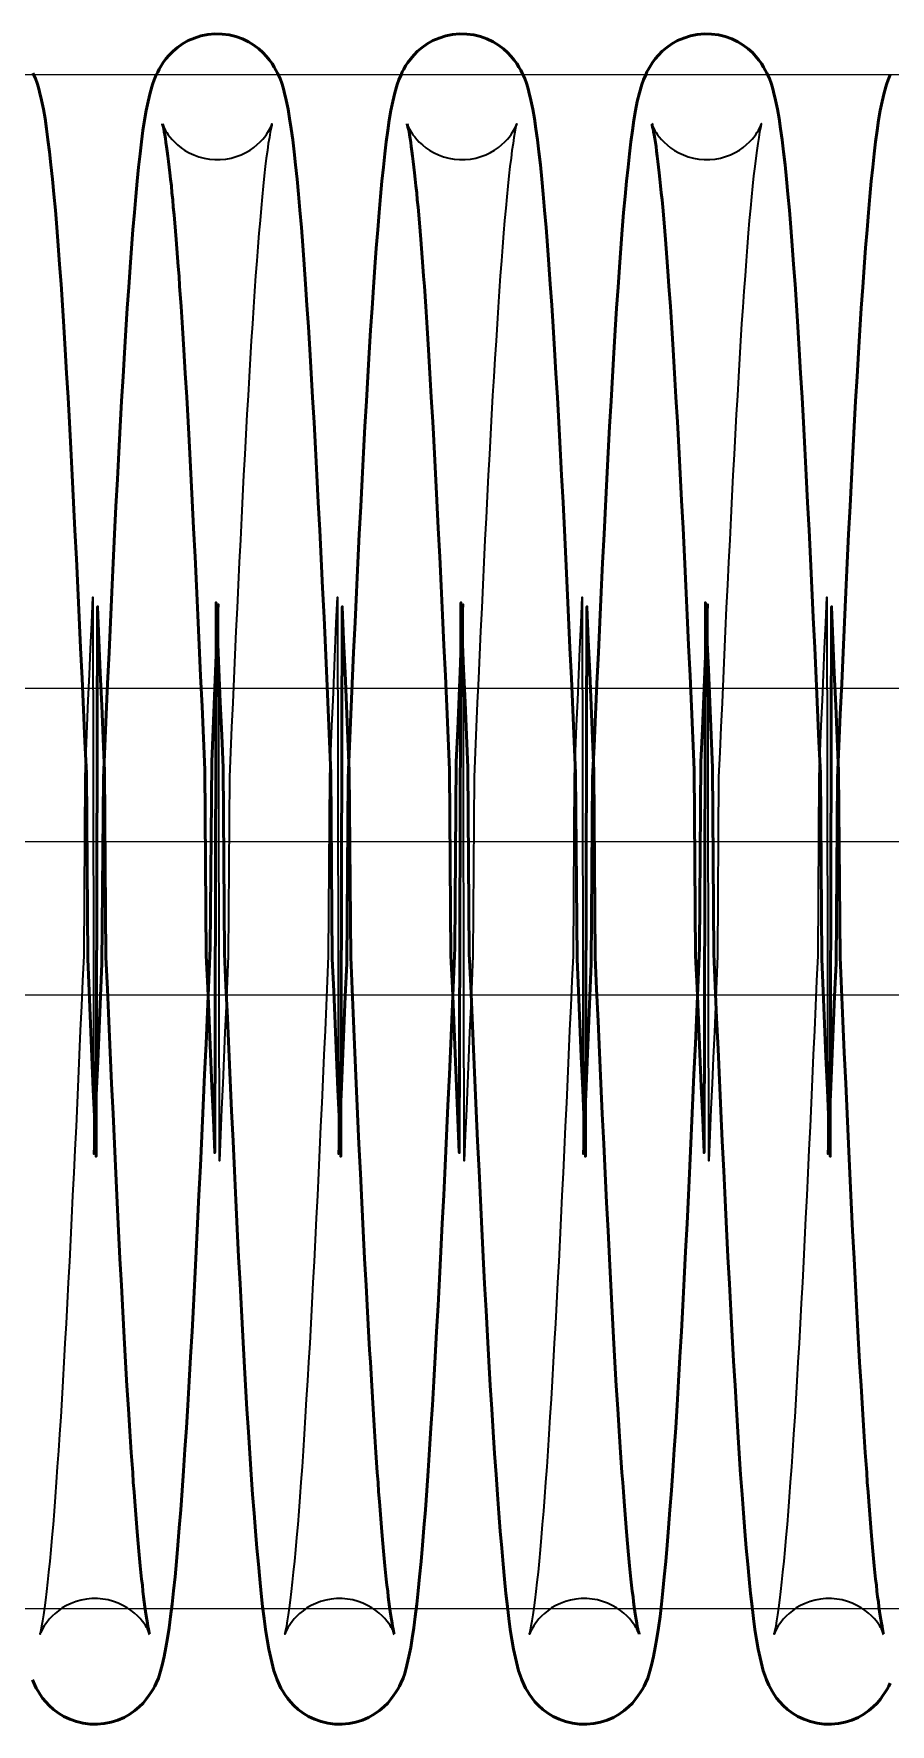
# Model space of a CAD drawing. Header units: millimetres. Extents: x 0 to 190005487, y 0 to 455456909.
# Drawn here: x 92244.2 to 92272.1, y 28280.8 to 28335.9 of the extents above; entities that cross this region are included whole.
import ezdxf

# ---------------------------------------------------------------- set-up
doc = ezdxf.new("R2010")
doc.units = ezdxf.units.MM
doc.header["$LTSCALE"] = 400
doc.header["$MEASUREMENT"] = 0
doc.linetypes.add('ACAD_ISO04W100', pattern=[30, 24, -3, 0, -3])
doc.linetypes.add('CEN', pattern=[35, 30, -2, 1, -2])
doc.layers.get('0').update_dxf_attribs({"linetype": 'CONTINUOUS'})
doc.layers.add('cen', color=1, linetype='ACAD_ISO04W100')
doc.layers.add('가려진 것(ISO)', color=7, linetype='CONTINUOUS', lineweight=35)
doc.layers.add('가시적인 것(ISO)', color=7, linetype='CONTINUOUS', lineweight=50)

# ---------------------------------------------------------------- blocks, each defined once
blk = doc.blocks.new('토션스프링 3')
at = {"layer": '가려진 것(ISO)', "flags": 128}
for points in [[(21461714.44, -50952857.63), (21461714.45, -50952857.65), (21461714.47, -50952857.7), (21461714.52, -50952857.81), (21461714.59, -50952857.97), (21461714.65, -50952858.07), (21461714.72, -50952858.19), (21461714.82, -50952858.33), (21461714.93, -50952858.48), (21461715.07, -50952858.65), (21461715.24, -50952858.82), (21461715.43, -50952859), (21461715.66, -50952859.18), (21461715.91, -50952859.35), (21461716.19, -50952859.51), (21461716.49, -50952859.65), (21461716.82, -50952859.77), (21461717.15, -50952859.86), (21461717.5, -50952859.92), (21461717.86, -50952859.95), (21461718.21, -50952859.95), (21461718.57, -50952859.92), (21461718.92, -50952859.85), (21461719.25, -50952859.76), (21461719.57, -50952859.64), (21461719.87, -50952859.49), (21461720.15, -50952859.33), (21461720.4, -50952859.16), (21461720.62, -50952858.98), (21461720.81, -50952858.8), (21461720.98, -50952858.62), (21461721.11, -50952858.46), (21461721.22, -50952858.31), (21461721.31, -50952858.17), (21461721.38, -50952858.06), (21461721.44, -50952857.95), (21461721.48, -50952857.87), (21461721.54, -50952857.74), (21461721.57, -50952857.67), (21461721.58, -50952857.63), (21461721.58, -50952857.63), (21461721.57, -50952857.67), (21461721.56, -50952857.73), (21461721.54, -50952857.81), (21461721.52, -50952857.91), (21461721.46, -50952858.17), (21461721.41, -50952858.51), (21461721.34, -50952858.9), (21461721.28, -50952859.35), (21461721.21, -50952859.86), (21461721.14, -50952860.41), (21461721.08, -50952861.02), (21461721.01, -50952861.68), (21461720.94, -50952862.38), (21461720.87, -50952863.13), (21461720.8, -50952863.92), (21461720.73, -50952864.76), (21461720.66, -50952865.64), (21461720.59, -50952866.56), (21461720.51, -50952867.52), (21461720.44, -50952868.53), (21461720.37, -50952869.57), (21461720.3, -50952870.65), (21461720.23, -50952871.77), (21461720.16, -50952872.92), (21461720.09, -50952874.11), (21461720.02, -50952875.33), (21461719.94, -50952876.58), (21461719.87, -50952877.86), (21461719.8, -50952879.18), (21461719.73, -50952880.53), (21461719.66, -50952881.9), (21461719.59, -50952883.31), (21461719.52, -50952884.74), (21461719.44, -50952886.2), (21461719.37, -50952887.68), (21461719.3, -50952889.18), (21461719.23, -50952890.7), (21461719.16, -50952892.23), (21461719.09, -50952893.79), (21461719.02, -50952895.37), (21461718.94, -50952896.96), (21461718.87, -50952898.58), (21461718.8, -50952900.21), (21461718.73, -50952911.85), (21461718.66, -50952913.5), (21461718.59, -50952915.16), (21461718.51, -50952916.83), (21461718.44, -50952918.5), (21461718.37, -50952920.18), (21461718.3, -50952921.86), (21461718.23, -50952923.54), (21461718.16, -50952925.23), (21461718.09, -50952888.93), (21461718.01, -50952890.62)], [(21461730.39, -50952857.63), (21461730.4, -50952857.65), (21461730.42, -50952857.7), (21461730.46, -50952857.81), (21461730.54, -50952857.97), (21461730.6, -50952858.07), (21461730.67, -50952858.19), (21461730.76, -50952858.33), (21461730.88, -50952858.48), (21461731.02, -50952858.65), (21461731.18, -50952858.82), (21461731.38, -50952859), (21461731.61, -50952859.18), (21461731.86, -50952859.35), (21461732.14, -50952859.51), (21461732.44, -50952859.65), (21461732.76, -50952859.77), (21461733.1, -50952859.86), (21461733.45, -50952859.92), (21461733.8, -50952859.95), (21461734.16, -50952859.95), (21461734.51, -50952859.92), (21461734.86, -50952859.85), (21461735.2, -50952859.76), (21461735.52, -50952859.64), (21461735.82, -50952859.49), (21461736.09, -50952859.33), (21461736.35, -50952859.16), (21461736.57, -50952858.98), (21461736.76, -50952858.8), (21461736.92, -50952858.62), (21461737.06, -50952858.46), (21461737.17, -50952858.31), (21461737.26, -50952858.17), (21461737.33, -50952858.06), (21461737.39, -50952857.95), (21461737.43, -50952857.87), (21461737.49, -50952857.74), (21461737.52, -50952857.67), (21461737.53, -50952857.63), (21461737.53, -50952857.63), (21461737.52, -50952857.67), (21461737.5, -50952857.73), (21461737.48, -50952857.81), (21461737.46, -50952857.91), (21461737.41, -50952858.17), (21461737.35, -50952858.51), (21461737.29, -50952858.9), (21461737.22, -50952859.35), (21461737.16, -50952859.86), (21461737.09, -50952860.41), (21461737.02, -50952861.02), (21461736.95, -50952861.68), (21461736.88, -50952862.38), (21461736.81, -50952863.13), (21461736.74, -50952863.92), (21461736.67, -50952864.76), (21461736.6, -50952865.64), (21461736.53, -50952866.56), (21461736.46, -50952867.52), (21461736.39, -50952868.53), (21461736.32, -50952869.57), (21461736.25, -50952870.65), (21461736.18, -50952871.77), (21461736.11, -50952872.92), (21461736.03, -50952874.11), (21461735.96, -50952875.33), (21461735.89, -50952876.58), (21461735.82, -50952877.86), (21461735.75, -50952879.18), (21461735.68, -50952880.53), (21461735.61, -50952881.9), (21461735.53, -50952883.31), (21461735.46, -50952884.74), (21461735.39, -50952886.2), (21461735.32, -50952887.68), (21461735.25, -50952889.18), (21461735.18, -50952890.7), (21461735.11, -50952892.23), (21461735.03, -50952893.79), (21461734.96, -50952895.37), (21461734.89, -50952896.96), (21461734.82, -50952898.58), (21461734.75, -50952900.21), (21461734.68, -50952911.85), (21461734.6, -50952913.5), (21461734.53, -50952915.16), (21461734.46, -50952916.83), (21461734.39, -50952918.5), (21461734.32, -50952920.18), (21461734.25, -50952921.86), (21461734.18, -50952923.54), (21461734.1, -50952925.23), (21461734.03, -50952888.93), (21461733.96, -50952890.62)], [(21461746.34, -50952857.63), (21461746.34, -50952857.65), (21461746.37, -50952857.7), (21461746.41, -50952857.81), (21461746.49, -50952857.97), (21461746.54, -50952858.07), (21461746.62, -50952858.19), (21461746.71, -50952858.33), (21461746.82, -50952858.48), (21461746.96, -50952858.65), (21461747.13, -50952858.82), (21461747.33, -50952859), (21461747.55, -50952859.18), (21461747.81, -50952859.35), (21461748.09, -50952859.51), (21461748.39, -50952859.65), (21461748.71, -50952859.77), (21461749.05, -50952859.86), (21461749.4, -50952859.92), (21461749.75, -50952859.95), (21461750.11, -50952859.95), (21461750.46, -50952859.92), (21461750.81, -50952859.85), (21461751.14, -50952859.76), (21461751.46, -50952859.64), (21461751.76, -50952859.49), (21461752.04, -50952859.33), (21461752.29, -50952859.16), (21461752.51, -50952858.98), (21461752.71, -50952858.8), (21461752.87, -50952858.62), (21461753.01, -50952858.46), (21461753.12, -50952858.31), (21461753.21, -50952858.17), (21461753.28, -50952858.06), (21461753.33, -50952857.95), (21461753.38, -50952857.87), (21461753.43, -50952857.74), (21461753.46, -50952857.67), (21461753.48, -50952857.63), (21461753.47, -50952857.63), (21461753.47, -50952857.67), (21461753.45, -50952857.73), (21461753.43, -50952857.81), (21461753.41, -50952857.91), (21461753.36, -50952858.17), (21461753.3, -50952858.51), (21461753.24, -50952858.9), (21461753.17, -50952859.35), (21461753.11, -50952859.86), (21461753.04, -50952860.41), (21461752.97, -50952861.02), (21461752.9, -50952861.68), (21461752.83, -50952862.38), (21461752.76, -50952863.13), (21461752.69, -50952863.92), (21461752.62, -50952864.76), (21461752.55, -50952865.64), (21461752.48, -50952866.56), (21461752.41, -50952867.52), (21461752.34, -50952868.53), (21461752.27, -50952869.57), (21461752.19, -50952870.65), (21461752.12, -50952871.77), (21461752.05, -50952872.92), (21461751.98, -50952874.11), (21461751.91, -50952875.33), (21461751.84, -50952876.58), (21461751.77, -50952877.86), (21461751.7, -50952879.18), (21461751.62, -50952880.53), (21461751.55, -50952881.9), (21461751.48, -50952883.31), (21461751.41, -50952884.74), (21461751.34, -50952886.2), (21461751.27, -50952887.68), (21461751.19, -50952889.18), (21461751.12, -50952890.7), (21461751.05, -50952892.23), (21461750.98, -50952893.79), (21461750.91, -50952895.37), (21461750.84, -50952896.96), (21461750.77, -50952898.58), (21461750.69, -50952900.21), (21461750.62, -50952911.85), (21461750.55, -50952913.5), (21461750.48, -50952915.16), (21461750.41, -50952916.83), (21461750.34, -50952918.5), (21461750.26, -50952920.18), (21461750.19, -50952921.86), (21461750.12, -50952923.54), (21461750.05, -50952925.23), (21461749.98, -50952888.93), (21461749.91, -50952890.62)], [(21461713.61, -50952956.08), (21461713.6, -50952956.06), (21461713.58, -50952956.01), (21461713.54, -50952955.9), (21461713.46, -50952955.74), (21461713.4, -50952955.64), (21461713.33, -50952955.52), (21461713.24, -50952955.38), (21461713.12, -50952955.23), (21461712.98, -50952955.06), (21461712.82, -50952954.89), (21461712.62, -50952954.71), (21461712.4, -50952954.53), (21461712.14, -50952954.36), (21461711.86, -50952954.2), (21461711.56, -50952954.06), (21461711.24, -50952953.94), (21461710.9, -50952953.85), (21461710.56, -50952953.79), (21461710.2, -50952953.76), (21461709.84, -50952953.76), (21461709.49, -50952953.79), (21461709.14, -50952953.86), (21461708.81, -50952953.95), (21461708.49, -50952954.07), (21461708.19, -50952954.21), (21461707.91, -50952954.37), (21461707.66, -50952954.55), (21461707.44, -50952954.73), (21461707.25, -50952954.91), (21461707.08, -50952955.08), (21461706.94, -50952955.25), (21461706.83, -50952955.4), (21461706.74, -50952955.53), (21461706.67, -50952955.65), (21461706.62, -50952955.75), (21461706.57, -50952955.84), (21461706.51, -50952955.97), (21461706.48, -50952956.04), (21461706.47, -50952956.08), (21461706.47, -50952956.08), (21461706.48, -50952956.04), (21461706.5, -50952955.99), (21461706.52, -50952955.9), (21461706.54, -50952955.8), (21461706.59, -50952955.54), (21461706.65, -50952955.21), (21461706.71, -50952954.82), (21461706.77, -50952954.37), (21461706.84, -50952953.86), (21461706.9, -50952953.3), (21461706.97, -50952952.69), (21461707.04, -50952952.03), (21461707.12, -50952951.32), (21461707.19, -50952950.57), (21461707.26, -50952949.77), (21461707.33, -50952948.93), (21461707.4, -50952948.05), (21461707.47, -50952947.13), (21461707.54, -50952946.17), (21461707.61, -50952945.16), (21461707.68, -50952944.12), (21461707.75, -50952943.03), (21461707.83, -50952941.92), (21461707.9, -50952940.76), (21461707.97, -50952939.57), (21461708.04, -50952938.35), (21461708.11, -50952937.1), (21461708.18, -50952935.82), (21461708.25, -50952934.51), (21461708.32, -50952933.16), (21461708.4, -50952931.78), (21461708.47, -50952930.38), (21461708.54, -50952928.95), (21461708.61, -50952927.49), (21461708.68, -50952926.01), (21461708.75, -50952924.51), (21461708.83, -50952922.99), (21461708.9, -50952921.45), (21461708.97, -50952919.89), (21461709.04, -50952918.32), (21461709.11, -50952916.73), (21461709.18, -50952915.12), (21461709.25, -50952913.49), (21461709.33, -50952911.85), (21461709.4, -50952900.2), (21461709.47, -50952898.54), (21461709.54, -50952896.87), (21461709.61, -50952895.2), (21461709.68, -50952893.52), (21461709.75, -50952891.84), (21461709.83, -50952890.15), (21461709.9, -50952888.47), (21461709.97, -50952924.78), (21461710.04, -50952923.09)], [(21461729.56, -50952956.08), (21461729.55, -50952956.06), (21461729.53, -50952956.01), (21461729.49, -50952955.9), (21461729.41, -50952955.74), (21461729.35, -50952955.64), (21461729.28, -50952955.52), (21461729.19, -50952955.38), (21461729.07, -50952955.23), (21461728.93, -50952955.06), (21461728.76, -50952954.89), (21461728.57, -50952954.71), (21461728.34, -50952954.53), (21461728.09, -50952954.36), (21461727.81, -50952954.2), (21461727.51, -50952954.06), (21461727.19, -50952953.94), (21461726.85, -50952953.85), (21461726.5, -50952953.79), (21461726.15, -50952953.76), (21461725.79, -50952953.76), (21461725.44, -50952953.79), (21461725.09, -50952953.86), (21461724.75, -50952953.95), (21461724.43, -50952954.07), (21461724.14, -50952954.21), (21461723.86, -50952954.37), (21461723.61, -50952954.55), (21461723.38, -50952954.73), (21461723.19, -50952954.91), (21461723.03, -50952955.08), (21461722.89, -50952955.25), (21461722.78, -50952955.4), (21461722.69, -50952955.53), (21461722.62, -50952955.65), (21461722.56, -50952955.75), (21461722.52, -50952955.84), (21461722.46, -50952955.97), (21461722.43, -50952956.04), (21461722.42, -50952956.08), (21461722.42, -50952956.08), (21461722.43, -50952956.04), (21461722.44, -50952955.99), (21461722.46, -50952955.9), (21461722.49, -50952955.8), (21461722.54, -50952955.54), (21461722.59, -50952955.21), (21461722.65, -50952954.82), (21461722.72, -50952954.37), (21461722.78, -50952953.86), (21461722.85, -50952953.3), (21461722.92, -50952952.69), (21461722.99, -50952952.03), (21461723.06, -50952951.32), (21461723.13, -50952950.57), (21461723.2, -50952949.77), (21461723.28, -50952948.93), (21461723.35, -50952948.05), (21461723.42, -50952947.13), (21461723.49, -50952946.17), (21461723.56, -50952945.16), (21461723.63, -50952944.12), (21461723.7, -50952943.03), (21461723.77, -50952941.92), (21461723.84, -50952940.76), (21461723.92, -50952939.57), (21461723.99, -50952938.35), (21461724.06, -50952937.1), (21461724.13, -50952935.82), (21461724.2, -50952934.51), (21461724.27, -50952933.16), (21461724.34, -50952931.78), (21461724.41, -50952930.38), (21461724.49, -50952928.95), (21461724.56, -50952927.49), (21461724.63, -50952926.01), (21461724.7, -50952924.51), (21461724.77, -50952922.99), (21461724.84, -50952921.45), (21461724.92, -50952919.89), (21461724.99, -50952918.32), (21461725.06, -50952916.73), (21461725.13, -50952915.12), (21461725.2, -50952913.49), (21461725.27, -50952911.85), (21461725.34, -50952900.2), (21461725.42, -50952898.54), (21461725.49, -50952896.87), (21461725.56, -50952895.2), (21461725.63, -50952893.52), (21461725.7, -50952891.84), (21461725.77, -50952890.15), (21461725.84, -50952888.47), (21461725.92, -50952924.78), (21461725.99, -50952923.09)], [(21461745.5, -50952956.08), (21461745.5, -50952956.06), (21461745.48, -50952956.01), (21461745.43, -50952955.9), (21461745.35, -50952955.74), (21461745.3, -50952955.64), (21461745.22, -50952955.52), (21461745.13, -50952955.38), (21461745.02, -50952955.23), (21461744.88, -50952955.06), (21461744.71, -50952954.89), (21461744.52, -50952954.71), (21461744.29, -50952954.53), (21461744.04, -50952954.36), (21461743.76, -50952954.2), (21461743.45, -50952954.06), (21461743.13, -50952953.94), (21461742.8, -50952953.85), (21461742.45, -50952953.79), (21461742.09, -50952953.76), (21461741.74, -50952953.76), (21461741.38, -50952953.79), (21461741.04, -50952953.86), (21461740.7, -50952953.95), (21461740.38, -50952954.07), (21461740.08, -50952954.21), (21461739.8, -50952954.37), (21461739.55, -50952954.55), (21461739.33, -50952954.73), (21461739.14, -50952954.91), (21461738.97, -50952955.08), (21461738.84, -50952955.25), (21461738.73, -50952955.4), (21461738.64, -50952955.53), (21461738.57, -50952955.65), (21461738.51, -50952955.75), (21461738.47, -50952955.84), (21461738.41, -50952955.97), (21461738.38, -50952956.04), (21461738.37, -50952956.08), (21461738.37, -50952956.08), (21461738.37, -50952956.04), (21461738.39, -50952955.99), (21461738.41, -50952955.9), (21461738.43, -50952955.8), (21461738.48, -50952955.54), (21461738.54, -50952955.21), (21461738.6, -50952954.82), (21461738.66, -50952954.37), (21461738.73, -50952953.86), (21461738.8, -50952953.3), (21461738.87, -50952952.69), (21461738.94, -50952952.03), (21461739.01, -50952951.32), (21461739.08, -50952950.57), (21461739.15, -50952949.77), (21461739.22, -50952948.93), (21461739.29, -50952948.05), (21461739.36, -50952947.13), (21461739.43, -50952946.17), (21461739.51, -50952945.16), (21461739.58, -50952944.12), (21461739.65, -50952943.03), (21461739.72, -50952941.92), (21461739.79, -50952940.76), (21461739.86, -50952939.57), (21461739.93, -50952938.35), (21461740, -50952937.1), (21461740.08, -50952935.82), (21461740.15, -50952934.51), (21461740.22, -50952933.16), (21461740.29, -50952931.78), (21461740.36, -50952930.38), (21461740.43, -50952928.95), (21461740.5, -50952927.49), (21461740.58, -50952926.01), (21461740.65, -50952924.51), (21461740.72, -50952922.99), (21461740.79, -50952921.45), (21461740.86, -50952919.89), (21461740.93, -50952918.32), (21461741, -50952916.73), (21461741.08, -50952915.12), (21461741.15, -50952913.49), (21461741.22, -50952911.85), (21461741.29, -50952900.2), (21461741.36, -50952898.54), (21461741.43, -50952896.87), (21461741.51, -50952895.2), (21461741.58, -50952893.52), (21461741.65, -50952891.84), (21461741.72, -50952890.15), (21461741.79, -50952888.47), (21461741.86, -50952924.78), (21461741.93, -50952923.09)], [(21461761.45, -50952956.08), (21461761.44, -50952956.06), (21461761.42, -50952956.01), (21461761.38, -50952955.9), (21461761.3, -50952955.74), (21461761.24, -50952955.64), (21461761.17, -50952955.52), (21461761.08, -50952955.38), (21461760.97, -50952955.23), (21461760.83, -50952955.06), (21461760.66, -50952954.89), (21461760.46, -50952954.71), (21461760.24, -50952954.53), (21461759.98, -50952954.36), (21461759.7, -50952954.2), (21461759.4, -50952954.06), (21461759.08, -50952953.94), (21461758.74, -50952953.85), (21461758.4, -50952953.79), (21461758.04, -50952953.76), (21461757.68, -50952953.76), (21461757.33, -50952953.79), (21461756.98, -50952953.86), (21461756.65, -50952953.95), (21461756.33, -50952954.07), (21461756.03, -50952954.21), (21461755.75, -50952954.37), (21461755.5, -50952954.55), (21461755.28, -50952954.73), (21461755.09, -50952954.91), (21461754.92, -50952955.08), (21461754.79, -50952955.25), (21461754.67, -50952955.4), (21461754.58, -50952955.53), (21461754.51, -50952955.65), (21461754.46, -50952955.75), (21461754.41, -50952955.84), (21461754.35, -50952955.97), (21461754.33, -50952956.04), (21461754.31, -50952956.08), (21461754.31, -50952956.08), (21461754.32, -50952956.04), (21461754.34, -50952955.99), (21461754.36, -50952955.9), (21461754.38, -50952955.8), (21461754.43, -50952955.54), (21461754.49, -50952955.21), (21461754.55, -50952954.82), (21461754.61, -50952954.37), (21461754.68, -50952953.86), (21461754.74, -50952953.3), (21461754.81, -50952952.69), (21461754.88, -50952952.03), (21461754.96, -50952951.32), (21461755.03, -50952950.57), (21461755.1, -50952949.77), (21461755.17, -50952948.93), (21461755.24, -50952948.05), (21461755.31, -50952947.13), (21461755.38, -50952946.17), (21461755.45, -50952945.16), (21461755.52, -50952944.12), (21461755.59, -50952943.04), (21461755.67, -50952941.92), (21461755.74, -50952940.76), (21461755.81, -50952939.57), (21461755.88, -50952938.35), (21461755.95, -50952937.1), (21461756.02, -50952935.82), (21461756.09, -50952934.51), (21461756.17, -50952933.16), (21461756.24, -50952931.78), (21461756.31, -50952930.38), (21461756.38, -50952928.95), (21461756.45, -50952927.49), (21461756.52, -50952926.01), (21461756.59, -50952924.51), (21461756.67, -50952922.99), (21461756.74, -50952921.45), (21461756.81, -50952919.89), (21461756.88, -50952918.32), (21461756.95, -50952916.73), (21461757.02, -50952915.12), (21461757.09, -50952913.49), (21461757.17, -50952911.85), (21461757.24, -50952900.2), (21461757.31, -50952898.54), (21461757.38, -50952896.87), (21461757.45, -50952895.2), (21461757.52, -50952893.52), (21461757.6, -50952891.83), (21461757.67, -50952890.15), (21461757.74, -50952888.47), (21461757.81, -50952924.78), (21461757.88, -50952923.09)]]:
    blk.add_lwpolyline(points, dxfattribs=at)
at = {"layer": '가시적인 것(ISO)', "flags": 128}
for points in [[(21461706, -50952854.31), (21461706.16, -50952854.66), (21461706.28, -50952854.97), (21461706.36, -50952855.25), (21461706.43, -50952855.53), (21461706.56, -50952856.08), (21461706.68, -50952856.66), (21461706.79, -50952857.28), (21461706.89, -50952857.94), (21461706.98, -50952858.66), (21461707.08, -50952859.45), (21461707.17, -50952860.3), (21461707.27, -50952861.22), (21461707.36, -50952862.21), (21461707.46, -50952863.26), (21461707.55, -50952864.37), (21461707.64, -50952865.55), (21461707.73, -50952866.79), (21461707.83, -50952868.08), (21461707.92, -50952869.44), (21461708.01, -50952870.86), (21461708.1, -50952872.33), (21461708.19, -50952873.87), (21461708.29, -50952875.46), (21461708.38, -50952877.1), (21461708.47, -50952878.79), (21461708.56, -50952880.52), (21461708.65, -50952882.3), (21461708.74, -50952884.11), (21461708.84, -50952885.97), (21461708.93, -50952887.87), (21461709.02, -50952889.81), (21461709.11, -50952891.79), (21461709.2, -50952893.79), (21461709.29, -50952895.83), (21461709.39, -50952897.88), (21461709.48, -50952899.96), (21461709.57, -50952912.05), (21461709.66, -50952914.16), (21461709.75, -50952916.29), (21461709.84, -50952918.44), (21461709.93, -50952920.6), (21461710.03, -50952922.76), (21461710.12, -50952924.93), (21461710.21, -50952889.1), (21461710.3, -50952891.26), (21461710.39, -50952893.41), (21461710.48, -50952895.55), (21461710.58, -50952897.69), (21461710.67, -50952899.82), (21461710.76, -50952911.94), (21461710.85, -50952914.04), (21461710.94, -50952916.11), (21461711.03, -50952918.16), (21461711.13, -50952920.18), (21461711.22, -50952922.16), (21461711.31, -50952924.12), (21461711.4, -50952926.04), (21461711.49, -50952927.93), (21461711.58, -50952929.78), (21461711.67, -50952931.59), (21461711.77, -50952933.35), (21461711.86, -50952935.07), (21461711.95, -50952936.73), (21461711.99, -50952937.54), (21461712.04, -50952938.34), (21461712.13, -50952939.89), (21461712.22, -50952941.39), (21461712.31, -50952942.84), (21461712.41, -50952944.23), (21461712.5, -50952945.55), (21461712.54, -50952946.19), (21461712.59, -50952946.81), (21461712.63, -50952947.42), (21461712.68, -50952948), (21461712.72, -50952948.57), (21461712.77, -50952949.12), (21461712.81, -50952949.66), (21461712.86, -50952950.17), (21461712.9, -50952950.67), (21461712.95, -50952951.15), (21461712.99, -50952951.62), (21461713.04, -50952952.06), (21461713.08, -50952952.49), (21461713.13, -50952952.89), (21461713.17, -50952953.27), (21461713.21, -50952953.64), (21461713.25, -50952953.98), (21461713.3, -50952954.3), (21461713.34, -50952954.6), (21461713.38, -50952954.88), (21461713.42, -50952955.13), (21461713.46, -50952955.36), (21461713.49, -50952955.56), (21461713.53, -50952955.73), (21461713.56, -50952955.88), (21461713.58, -50952955.98), (21461713.6, -50952956.05), (21461713.61, -50952956.08)], [(21461710.04, -50952923.09), (21461710.13, -50952920.93), (21461710.22, -50952918.77), (21461710.32, -50952916.62), (21461710.41, -50952914.48), (21461710.5, -50952912.36), (21461710.59, -50952900.26), (21461710.68, -50952898.19), (21461710.77, -50952896.13), (21461710.86, -50952894.1), (21461710.96, -50952892.09), (21461711.05, -50952890.11), (21461711.14, -50952888.16), (21461711.23, -50952886.25), (21461711.32, -50952884.38), (21461711.41, -50952882.56), (21461711.51, -50952880.78), (21461711.6, -50952879.04), (21461711.69, -50952877.35), (21461711.78, -50952875.7), (21461711.87, -50952874.1), (21461711.97, -50952872.56), (21461712.06, -50952871.07), (21461712.15, -50952869.64), (21461712.24, -50952868.27), (21461712.33, -50952866.96), (21461712.43, -50952865.72), (21461712.52, -50952864.53), (21461712.61, -50952863.41), (21461712.7, -50952862.36), (21461712.8, -50952861.37), (21461712.89, -50952860.44), (21461712.99, -50952859.58), (21461713.08, -50952858.79), (21461713.17, -50952858.06), (21461713.28, -50952857.39), (21461713.38, -50952856.76), (21461713.5, -50952856.17), (21461713.63, -50952855.61), (21461713.8, -50952855.06), (21461713.9, -50952854.75), (21461714.04, -50952854.42), (21461714.13, -50952854.25), (21461714.23, -50952854.05), (21461714.35, -50952853.85), (21461714.49, -50952853.63), (21461714.67, -50952853.39), (21461714.88, -50952853.14), (21461715.13, -50952852.89), (21461715.42, -50952852.65), (21461715.75, -50952852.41), (21461716.12, -50952852.2), (21461716.52, -50952852.03), (21461716.95, -50952851.89), (21461717.4, -50952851.8), (21461717.86, -50952851.76), (21461718.33, -50952851.77), (21461718.78, -50952851.83), (21461719.23, -50952851.93), (21461719.65, -50952852.09), (21461720.04, -50952852.28), (21461720.4, -50952852.49), (21461720.72, -50952852.73), (21461720.99, -50952852.98), (21461721.23, -50952853.23), (21461721.42, -50952853.47), (21461721.59, -50952853.7), (21461721.72, -50952853.92), (21461721.84, -50952854.12), (21461721.94, -50952854.31), (21461722.11, -50952854.66), (21461722.22, -50952854.97), (21461722.31, -50952855.25), (21461722.38, -50952855.53), (21461722.51, -50952856.08), (21461722.63, -50952856.66), (21461722.73, -50952857.28), (21461722.83, -50952857.94), (21461722.93, -50952858.66), (21461723.03, -50952859.45), (21461723.12, -50952860.3), (21461723.22, -50952861.22), (21461723.31, -50952862.21), (21461723.4, -50952863.26), (21461723.5, -50952864.37), (21461723.59, -50952865.55), (21461723.68, -50952866.79), (21461723.77, -50952868.08), (21461723.86, -50952869.44), (21461723.96, -50952870.86), (21461724.05, -50952872.33), (21461724.14, -50952873.87), (21461724.23, -50952875.46), (21461724.32, -50952877.1), (21461724.42, -50952878.79), (21461724.51, -50952880.52), (21461724.6, -50952882.3), (21461724.69, -50952884.11), (21461724.78, -50952885.97), (21461724.87, -50952887.87), (21461724.97, -50952889.81), (21461725.06, -50952891.79), (21461725.15, -50952893.79), (21461725.24, -50952895.83), (21461725.33, -50952897.88), (21461725.42, -50952899.96), (21461725.51, -50952912.05), (21461725.61, -50952914.16), (21461725.7, -50952916.29), (21461725.79, -50952918.44), (21461725.88, -50952920.6), (21461725.97, -50952922.76), (21461726.06, -50952924.93), (21461726.16, -50952889.1), (21461726.25, -50952891.26), (21461726.34, -50952893.41), (21461726.43, -50952895.55), (21461726.52, -50952897.69), (21461726.61, -50952899.82), (21461726.71, -50952911.94), (21461726.8, -50952914.04), (21461726.89, -50952916.11), (21461726.98, -50952918.16), (21461727.07, -50952920.18), (21461727.16, -50952922.16), (21461727.25, -50952924.12), (21461727.35, -50952926.04), (21461727.44, -50952927.93), (21461727.53, -50952929.78), (21461727.62, -50952931.59), (21461727.71, -50952933.35), (21461727.8, -50952935.07), (21461727.9, -50952936.73), (21461727.94, -50952937.54), (21461727.99, -50952938.34), (21461728.08, -50952939.89), (21461728.17, -50952941.39), (21461728.26, -50952942.84), (21461728.35, -50952944.23), (21461728.44, -50952945.55), (21461728.49, -50952946.19), (21461728.53, -50952946.81), (21461728.58, -50952947.42), (21461728.62, -50952948), (21461728.67, -50952948.57), (21461728.71, -50952949.12), (21461728.76, -50952949.66), (21461728.8, -50952950.17), (21461728.85, -50952950.67), (21461728.89, -50952951.15), (21461728.94, -50952951.62), (21461728.98, -50952952.06), (21461729.03, -50952952.49), (21461729.07, -50952952.89), (21461729.12, -50952953.27), (21461729.16, -50952953.64), (21461729.2, -50952953.98), (21461729.24, -50952954.3), (21461729.29, -50952954.6), (21461729.33, -50952954.88), (21461729.37, -50952955.13), (21461729.41, -50952955.36), (21461729.44, -50952955.56), (21461729.48, -50952955.73), (21461729.51, -50952955.88), (21461729.53, -50952955.98), (21461729.55, -50952956.05), (21461729.56, -50952956.08)], [(21461725.99, -50952923.09), (21461726.08, -50952920.93), (21461726.17, -50952918.77), (21461726.26, -50952916.62), (21461726.35, -50952914.48), (21461726.45, -50952912.36), (21461726.54, -50952900.26), (21461726.63, -50952898.19), (21461726.72, -50952896.13), (21461726.81, -50952894.1), (21461726.9, -50952892.09), (21461727, -50952890.11), (21461727.09, -50952888.16), (21461727.18, -50952886.25), (21461727.27, -50952884.38), (21461727.36, -50952882.56), (21461727.45, -50952880.78), (21461727.54, -50952879.04), (21461727.64, -50952877.35), (21461727.73, -50952875.7), (21461727.82, -50952874.1), (21461727.91, -50952872.56), (21461728, -50952871.07), (21461728.1, -50952869.64), (21461728.19, -50952868.27), (21461728.28, -50952866.96), (21461728.37, -50952865.72), (21461728.47, -50952864.53), (21461728.56, -50952863.41), (21461728.65, -50952862.36), (21461728.74, -50952861.37), (21461728.84, -50952860.44), (21461728.93, -50952859.58), (21461729.03, -50952858.79), (21461729.12, -50952858.06), (21461729.22, -50952857.39), (21461729.33, -50952856.76), (21461729.45, -50952856.17), (21461729.58, -50952855.61), (21461729.74, -50952855.06), (21461729.85, -50952854.75), (21461729.99, -50952854.42), (21461730.07, -50952854.24), (21461730.17, -50952854.05), (21461730.29, -50952853.85), (21461730.44, -50952853.62), (21461730.62, -50952853.39), (21461730.82, -50952853.14), (21461731.07, -50952852.89), (21461731.37, -50952852.65), (21461731.7, -50952852.41), (21461732.07, -50952852.2), (21461732.47, -50952852.03), (21461732.9, -50952851.89), (21461733.35, -50952851.8), (21461733.81, -50952851.76), (21461734.27, -50952851.77), (21461734.73, -50952851.83), (21461735.17, -50952851.93), (21461735.59, -50952852.09), (21461735.99, -50952852.28), (21461736.35, -50952852.49), (21461736.66, -50952852.73), (21461736.94, -50952852.98), (21461737.17, -50952853.23), (21461737.37, -50952853.47), (21461737.53, -50952853.7), (21461737.67, -50952853.92), (21461737.79, -50952854.12), (21461737.89, -50952854.31), (21461738.05, -50952854.66), (21461738.17, -50952854.97), (21461738.26, -50952855.25), (21461738.32, -50952855.53), (21461738.45, -50952856.08), (21461738.57, -50952856.66), (21461738.68, -50952857.28), (21461738.78, -50952857.94), (21461738.88, -50952858.66), (21461738.97, -50952859.45), (21461739.07, -50952860.3), (21461739.16, -50952861.22), (21461739.26, -50952862.21), (21461739.35, -50952863.26), (21461739.44, -50952864.37), (21461739.54, -50952865.55), (21461739.63, -50952866.79), (21461739.72, -50952868.08), (21461739.81, -50952869.44), (21461739.9, -50952870.86), (21461740, -50952872.33), (21461740.09, -50952873.87), (21461740.18, -50952875.46), (21461740.27, -50952877.1), (21461740.36, -50952878.79), (21461740.45, -50952880.52), (21461740.55, -50952882.3), (21461740.64, -50952884.11), (21461740.73, -50952885.97), (21461740.82, -50952887.87), (21461740.91, -50952889.81), (21461741, -50952891.79), (21461741.1, -50952893.79), (21461741.19, -50952895.83), (21461741.28, -50952897.88), (21461741.37, -50952899.96), (21461741.46, -50952912.05), (21461741.55, -50952914.16), (21461741.64, -50952916.29), (21461741.74, -50952918.44), (21461741.83, -50952920.6), (21461741.92, -50952922.76), (21461742.01, -50952924.93), (21461742.1, -50952889.1), (21461742.19, -50952891.26), (21461742.29, -50952893.41), (21461742.38, -50952895.55), (21461742.47, -50952897.69), (21461742.56, -50952899.82), (21461742.65, -50952911.94), (21461742.74, -50952914.04), (21461742.84, -50952916.11), (21461742.93, -50952918.16), (21461743.02, -50952920.18), (21461743.11, -50952922.16), (21461743.2, -50952924.12), (21461743.29, -50952926.04), (21461743.38, -50952927.93), (21461743.48, -50952929.78), (21461743.57, -50952931.59), (21461743.66, -50952933.35), (21461743.75, -50952935.07), (21461743.84, -50952936.73), (21461743.89, -50952937.54), (21461743.93, -50952938.34), (21461744.02, -50952939.89), (21461744.12, -50952941.39), (21461744.21, -50952942.84), (21461744.3, -50952944.23), (21461744.39, -50952945.55), (21461744.44, -50952946.19), (21461744.48, -50952946.81), (21461744.53, -50952947.42), (21461744.57, -50952948), (21461744.62, -50952948.57), (21461744.66, -50952949.12), (21461744.71, -50952949.66), (21461744.75, -50952950.17), (21461744.8, -50952950.67), (21461744.84, -50952951.15), (21461744.89, -50952951.62), (21461744.93, -50952952.06), (21461744.97, -50952952.49), (21461745.02, -50952952.89), (21461745.06, -50952953.27), (21461745.11, -50952953.64), (21461745.15, -50952953.98), (21461745.19, -50952954.3), (21461745.23, -50952954.6), (21461745.27, -50952954.88), (21461745.31, -50952955.13), (21461745.35, -50952955.36), (21461745.39, -50952955.56), (21461745.42, -50952955.73), (21461745.45, -50952955.88), (21461745.48, -50952955.98), (21461745.5, -50952956.05), (21461745.5, -50952956.08)], [(21461741.93, -50952923.09), (21461742.03, -50952920.93), (21461742.12, -50952918.77), (21461742.21, -50952916.62), (21461742.3, -50952914.48), (21461742.39, -50952912.36), (21461742.48, -50952900.26), (21461742.58, -50952898.19), (21461742.67, -50952896.13), (21461742.76, -50952894.1), (21461742.85, -50952892.09), (21461742.94, -50952890.11), (21461743.03, -50952888.16), (21461743.13, -50952886.25), (21461743.22, -50952884.38), (21461743.31, -50952882.55), (21461743.4, -50952880.77), (21461743.49, -50952879.04), (21461743.58, -50952877.35), (21461743.68, -50952875.7), (21461743.77, -50952874.1), (21461743.86, -50952872.56), (21461743.95, -50952871.07), (21461744.04, -50952869.64), (21461744.14, -50952868.27), (21461744.23, -50952866.96), (21461744.32, -50952865.72), (21461744.41, -50952864.53), (21461744.5, -50952863.41), (21461744.6, -50952862.36), (21461744.69, -50952861.37), (21461744.79, -50952860.44), (21461744.88, -50952859.58), (21461744.97, -50952858.79), (21461745.07, -50952858.06), (21461745.17, -50952857.39), (21461745.28, -50952856.76), (21461745.39, -50952856.17), (21461745.53, -50952855.61), (21461745.69, -50952855.06), (21461745.8, -50952854.75), (21461745.94, -50952854.42), (21461746.02, -50952854.24), (21461746.12, -50952854.05), (21461746.24, -50952853.85), (21461746.39, -50952853.62), (21461746.56, -50952853.39), (21461746.77, -50952853.14), (21461747.02, -50952852.89), (21461747.31, -50952852.65), (21461747.64, -50952852.41), (21461748.01, -50952852.2), (21461748.42, -50952852.03), (21461748.85, -50952851.89), (21461749.3, -50952851.8), (21461749.76, -50952851.76), (21461750.22, -50952851.77), (21461750.68, -50952851.83), (21461751.12, -50952851.93), (21461751.54, -50952852.09), (21461751.94, -50952852.28), (21461752.29, -50952852.49), (21461752.61, -50952852.73), (21461752.89, -50952852.98), (21461753.12, -50952853.23), (21461753.32, -50952853.47), (21461753.48, -50952853.7), (21461753.62, -50952853.92), (21461753.73, -50952854.12), (21461753.84, -50952854.31), (21461754, -50952854.66), (21461754.12, -50952854.97), (21461754.2, -50952855.26), (21461754.27, -50952855.53), (21461754.4, -50952856.08), (21461754.52, -50952856.66), (21461754.63, -50952857.28), (21461754.73, -50952857.94), (21461754.82, -50952858.66), (21461754.92, -50952859.45), (21461755.02, -50952860.3), (21461755.11, -50952861.22), (21461755.2, -50952862.21), (21461755.3, -50952863.26), (21461755.39, -50952864.37), (21461755.48, -50952865.55), (21461755.57, -50952866.79), (21461755.67, -50952868.08), (21461755.76, -50952869.44), (21461755.85, -50952870.86), (21461755.94, -50952872.33), (21461756.03, -50952873.87), (21461756.13, -50952875.46), (21461756.22, -50952877.1), (21461756.31, -50952878.79), (21461756.4, -50952880.52), (21461756.49, -50952882.3), (21461756.58, -50952884.11), (21461756.68, -50952885.97), (21461756.77, -50952887.87), (21461756.86, -50952889.81), (21461756.95, -50952891.79), (21461757.04, -50952893.79), (21461757.13, -50952895.83), (21461757.23, -50952897.88), (21461757.32, -50952899.96), (21461757.41, -50952912.05), (21461757.5, -50952914.16), (21461757.59, -50952916.29), (21461757.68, -50952918.44), (21461757.78, -50952920.6), (21461757.87, -50952922.76), (21461757.96, -50952924.93), (21461758.05, -50952889.1), (21461758.14, -50952891.26), (21461758.23, -50952893.41), (21461758.32, -50952895.55), (21461758.42, -50952897.69), (21461758.51, -50952899.82), (21461758.6, -50952911.94), (21461758.69, -50952914.04), (21461758.78, -50952916.11), (21461758.87, -50952918.16), (21461758.97, -50952920.18), (21461759.06, -50952922.16), (21461759.15, -50952924.12), (21461759.24, -50952926.04), (21461759.33, -50952927.93), (21461759.42, -50952929.78), (21461759.52, -50952931.59), (21461759.61, -50952933.35), (21461759.7, -50952935.07), (21461759.79, -50952936.73), (21461759.83, -50952937.54), (21461759.88, -50952938.34), (21461759.97, -50952939.89), (21461760.06, -50952941.39), (21461760.15, -50952942.84), (21461760.25, -50952944.23), (21461760.34, -50952945.55), (21461760.38, -50952946.19), (21461760.43, -50952946.81), (21461760.47, -50952947.42), (21461760.52, -50952948), (21461760.56, -50952948.57), (21461760.61, -50952949.12), (21461760.65, -50952949.66), (21461760.7, -50952950.17), (21461760.74, -50952950.67), (21461760.79, -50952951.15), (21461760.83, -50952951.62), (21461760.88, -50952952.06), (21461760.92, -50952952.49), (21461760.97, -50952952.89), (21461761.01, -50952953.27), (21461761.05, -50952953.64), (21461761.1, -50952953.98), (21461761.14, -50952954.3), (21461761.18, -50952954.6), (21461761.22, -50952954.88), (21461761.26, -50952955.13), (21461761.3, -50952955.36), (21461761.34, -50952955.56), (21461761.37, -50952955.73), (21461761.4, -50952955.88), (21461761.42, -50952955.98), (21461761.44, -50952956.05), (21461761.45, -50952956.08)], [(21461757.88, -50952923.09), (21461757.97, -50952920.93), (21461758.06, -50952918.77), (21461758.16, -50952916.62), (21461758.25, -50952914.48), (21461758.34, -50952912.36), (21461758.43, -50952900.26), (21461758.52, -50952898.19), (21461758.61, -50952896.13), (21461758.71, -50952894.1), (21461758.8, -50952892.09), (21461758.89, -50952890.11), (21461758.98, -50952888.16), (21461759.07, -50952886.25), (21461759.16, -50952884.38), (21461759.26, -50952882.55), (21461759.35, -50952880.77), (21461759.44, -50952879.04), (21461759.53, -50952877.35), (21461759.62, -50952875.7), (21461759.71, -50952874.1), (21461759.81, -50952872.56), (21461759.9, -50952871.07), (21461759.99, -50952869.64), (21461760.08, -50952868.27), (21461760.17, -50952866.96), (21461760.27, -50952865.71), (21461760.36, -50952864.53), (21461760.45, -50952863.41), (21461760.54, -50952862.36), (21461760.64, -50952861.37), (21461760.73, -50952860.44), (21461760.83, -50952859.58), (21461760.92, -50952858.79), (21461761.02, -50952858.06), (21461761.12, -50952857.38), (21461761.22, -50952856.76), (21461761.34, -50952856.17), (21461761.47, -50952855.61), (21461761.64, -50952855.06), (21461761.74, -50952854.75), (21461761.88, -50952854.42)], [(21461718.01, -50952890.62), (21461717.92, -50952892.78), (21461717.83, -50952894.94), (21461717.74, -50952897.09), (21461717.65, -50952899.22), (21461717.56, -50952911.34), (21461717.46, -50952913.43), (21461717.37, -50952915.51), (21461717.28, -50952917.57), (21461717.19, -50952919.6), (21461717.1, -50952921.61), (21461717.01, -50952923.59), (21461716.91, -50952925.54), (21461716.82, -50952927.45), (21461716.73, -50952929.31), (21461716.64, -50952931.13), (21461716.55, -50952932.91), (21461716.46, -50952934.65), (21461716.37, -50952936.35), (21461716.27, -50952938), (21461716.18, -50952939.59), (21461716.09, -50952941.14), (21461716, -50952942.62), (21461715.91, -50952944.05), (21461715.81, -50952945.42), (21461715.72, -50952946.72), (21461715.63, -50952947.97), (21461715.54, -50952949.15), (21461715.45, -50952950.28), (21461715.35, -50952951.34), (21461715.26, -50952952.33), (21461715.16, -50952953.26), (21461715.07, -50952954.13), (21461714.97, -50952954.93), (21461714.88, -50952955.66), (21461714.78, -50952956.33), (21461714.67, -50952956.95), (21461714.55, -50952957.54), (21461714.42, -50952958.09), (21461714.28, -50952958.65), (21461714.18, -50952958.95), (21461714.03, -50952959.28), (21461713.94, -50952959.46), (21461713.83, -50952959.66), (21461713.71, -50952959.86), (21461713.56, -50952960.08), (21461713.39, -50952960.32), (21461713.18, -50952960.57), (21461712.93, -50952960.82), (21461712.64, -50952961.06), (21461712.31, -50952961.29), (21461711.94, -50952961.5), (21461711.53, -50952961.68), (21461711.1, -50952961.82), (21461710.65, -50952961.91), (21461710.19, -50952961.95), (21461709.73, -50952961.94), (21461709.27, -50952961.88), (21461708.83, -50952961.78), (21461708.41, -50952961.62), (21461708.02, -50952961.44), (21461707.66, -50952961.22), (21461707.34, -50952960.98), (21461707.06, -50952960.73), (21461706.83, -50952960.48), (21461706.63, -50952960.24), (21461706.47, -50952960.01), (21461706.33, -50952959.79), (21461706.22, -50952959.59), (21461706.12, -50952959.4), (21461705.97, -50952959.06)], [(21461733.96, -50952890.62), (21461733.87, -50952892.78), (21461733.78, -50952894.94), (21461733.69, -50952897.09), (21461733.59, -50952899.22), (21461733.5, -50952911.34), (21461733.41, -50952913.43), (21461733.32, -50952915.51), (21461733.23, -50952917.57), (21461733.14, -50952919.6), (21461733.04, -50952921.61), (21461732.95, -50952923.59), (21461732.86, -50952925.54), (21461732.77, -50952927.45), (21461732.68, -50952929.31), (21461732.59, -50952931.13), (21461732.5, -50952932.91), (21461732.4, -50952934.65), (21461732.31, -50952936.35), (21461732.22, -50952938), (21461732.13, -50952939.59), (21461732.04, -50952941.14), (21461731.94, -50952942.62), (21461731.85, -50952944.05), (21461731.76, -50952945.42), (21461731.67, -50952946.72), (21461731.58, -50952947.97), (21461731.48, -50952949.15), (21461731.39, -50952950.28), (21461731.3, -50952951.34), (21461731.2, -50952952.33), (21461731.11, -50952953.26), (21461731.01, -50952954.13), (21461730.92, -50952954.93), (21461730.82, -50952955.66), (21461730.72, -50952956.33), (21461730.62, -50952956.95), (21461730.5, -50952957.54), (21461730.37, -50952958.09), (21461730.23, -50952958.65), (21461730.12, -50952958.95), (21461729.98, -50952959.28), (21461729.88, -50952959.46), (21461729.78, -50952959.66), (21461729.65, -50952959.86), (21461729.51, -50952960.08), (21461729.33, -50952960.32), (21461729.12, -50952960.57), (21461728.87, -50952960.82), (21461728.58, -50952961.06), (21461728.25, -50952961.29), (21461727.88, -50952961.5), (21461727.48, -50952961.68), (21461727.05, -50952961.82), (21461726.6, -50952961.91), (21461726.14, -50952961.95), (21461725.68, -50952961.94), (21461725.22, -50952961.88), (21461724.78, -50952961.78), (21461724.35, -50952961.62), (21461723.96, -50952961.44), (21461723.61, -50952961.22), (21461723.29, -50952960.98), (21461723.01, -50952960.73), (21461722.78, -50952960.48), (21461722.58, -50952960.24), (21461722.41, -50952960.01), (21461722.28, -50952959.79), (21461722.16, -50952959.59), (21461722.07, -50952959.4), (21461721.92, -50952959.06), (21461721.8, -50952958.75), (21461721.71, -50952958.46), (21461721.63, -50952958.19), (21461721.5, -50952957.63), (21461721.38, -50952957.05), (21461721.27, -50952956.43), (21461721.16, -50952955.77), (21461721.07, -50952955.05), (21461720.97, -50952954.27), (21461720.88, -50952953.42), (21461720.79, -50952952.5), (21461720.69, -50952951.52), (21461720.6, -50952950.48), (21461720.51, -50952949.37), (21461720.41, -50952948.2), (21461720.32, -50952946.97), (21461720.23, -50952945.67), (21461720.14, -50952944.31), (21461720.05, -50952942.89), (21461719.95, -50952941.41), (21461719.86, -50952939.87), (21461719.77, -50952938.29), (21461719.68, -50952936.65), (21461719.59, -50952934.97), (21461719.5, -50952933.24), (21461719.4, -50952931.47), (21461719.31, -50952929.65), (21461719.22, -50952927.79), (21461719.13, -50952925.88), (21461719.04, -50952923.94), (21461718.95, -50952921.97), (21461718.85, -50952919.97), (21461718.76, -50952917.94), (21461718.67, -50952915.89), (21461718.58, -50952913.82), (21461718.49, -50952911.72), (21461718.4, -50952899.61), (21461718.31, -50952897.47), (21461718.21, -50952895.32), (21461718.12, -50952893.17), (21461718.03, -50952891), (21461717.94, -50952888.84), (21461717.85, -50952924.68), (21461717.76, -50952922.52), (21461717.66, -50952920.37), (21461717.57, -50952918.22), (21461717.48, -50952916.08), (21461717.39, -50952913.95), (21461717.3, -50952911.83), (21461717.21, -50952899.73), (21461717.11, -50952897.66), (21461717.02, -50952895.61), (21461716.93, -50952893.6), (21461716.84, -50952891.61), (21461716.75, -50952889.66), (21461716.66, -50952887.73), (21461716.57, -50952885.84), (21461716.47, -50952883.98), (21461716.38, -50952882.17), (21461716.29, -50952880.41), (21461716.2, -50952878.7), (21461716.15, -50952877.86), (21461716.11, -50952877.04), (21461716.02, -50952875.43), (21461715.93, -50952873.87), (21461715.83, -50952872.36), (21461715.74, -50952870.91), (21461715.65, -50952869.52), (21461715.56, -50952868.2), (21461715.52, -50952867.56), (21461715.47, -50952866.93), (21461715.42, -50952866.33), (21461715.38, -50952865.74), (21461715.33, -50952865.17), (21461715.29, -50952864.62), (21461715.2, -50952863.56), (21461715.15, -50952863.06), (21461715.11, -50952862.58), (21461715.06, -50952862.11), (21461715.02, -50952861.66), (21461714.97, -50952861.23), (21461714.92, -50952860.82), (21461714.88, -50952860.44), (21461714.84, -50952860.07), (21461714.79, -50952859.72), (21461714.75, -50952859.4), (21461714.71, -50952859.1), (21461714.67, -50952858.83), (21461714.63, -50952858.58), (21461714.6, -50952858.35), (21461714.56, -50952858.15), (21461714.53, -50952857.98), (21461714.5, -50952857.83), (21461714.47, -50952857.72), (21461714.45, -50952857.65), (21461714.44, -50952857.63)], [(21461749.91, -50952890.62), (21461749.82, -50952892.78), (21461749.72, -50952894.94), (21461749.63, -50952897.09), (21461749.54, -50952899.22), (21461749.45, -50952911.34), (21461749.36, -50952913.43), (21461749.27, -50952915.51), (21461749.18, -50952917.57), (21461749.08, -50952919.6), (21461748.99, -50952921.61), (21461748.9, -50952923.59), (21461748.81, -50952925.54), (21461748.72, -50952927.45), (21461748.63, -50952929.31), (21461748.53, -50952931.13), (21461748.44, -50952932.91), (21461748.35, -50952934.65), (21461748.26, -50952936.35), (21461748.17, -50952938), (21461748.08, -50952939.59), (21461747.98, -50952941.14), (21461747.89, -50952942.62), (21461747.8, -50952944.05), (21461747.71, -50952945.42), (21461747.62, -50952946.72), (21461747.52, -50952947.97), (21461747.43, -50952949.15), (21461747.34, -50952950.28), (21461747.25, -50952951.34), (21461747.15, -50952952.33), (21461747.06, -50952953.26), (21461746.96, -50952954.13), (21461746.87, -50952954.93), (21461746.77, -50952955.66), (21461746.67, -50952956.33), (21461746.56, -50952956.95), (21461746.45, -50952957.54), (21461746.32, -50952958.09), (21461746.17, -50952958.65), (21461746.07, -50952958.95), (21461745.92, -50952959.28), (21461745.83, -50952959.46), (21461745.72, -50952959.66), (21461745.6, -50952959.86), (21461745.45, -50952960.08), (21461745.28, -50952960.32), (21461745.07, -50952960.57), (21461744.82, -50952960.81), (21461744.53, -50952961.06), (21461744.2, -50952961.29), (21461743.83, -50952961.5), (21461743.43, -50952961.68), (21461743, -50952961.82), (21461742.55, -50952961.91), (21461742.09, -50952961.95), (21461741.62, -50952961.94), (21461741.17, -50952961.88), (21461740.72, -50952961.78), (21461740.3, -50952961.63), (21461739.91, -50952961.44), (21461739.55, -50952961.22), (21461739.24, -50952960.98), (21461738.96, -50952960.73), (21461738.72, -50952960.48), (21461738.53, -50952960.24), (21461738.36, -50952960.01), (21461738.23, -50952959.79), (21461738.11, -50952959.59), (21461738.02, -50952959.4), (21461737.87, -50952959.06), (21461737.75, -50952958.75), (21461737.65, -50952958.46), (21461737.58, -50952958.19), (21461737.44, -50952957.63), (21461737.32, -50952957.05), (21461737.21, -50952956.43), (21461737.11, -50952955.77), (21461737.02, -50952955.05), (21461736.92, -50952954.27), (21461736.83, -50952953.42), (21461736.73, -50952952.5), (21461736.64, -50952951.52), (21461736.55, -50952950.48), (21461736.45, -50952949.37), (21461736.36, -50952948.2), (21461736.27, -50952946.97), (21461736.18, -50952945.67), (21461736.09, -50952944.31), (21461735.99, -50952942.89), (21461735.9, -50952941.41), (21461735.81, -50952939.87), (21461735.72, -50952938.29), (21461735.63, -50952936.65), (21461735.53, -50952934.97), (21461735.44, -50952933.24), (21461735.35, -50952931.47), (21461735.26, -50952929.65), (21461735.17, -50952927.79), (21461735.08, -50952925.88), (21461734.98, -50952923.94), (21461734.89, -50952921.97), (21461734.8, -50952919.96), (21461734.71, -50952917.94), (21461734.62, -50952915.89), (21461734.53, -50952913.82), (21461734.44, -50952911.72), (21461734.34, -50952899.61), (21461734.25, -50952897.47), (21461734.16, -50952895.32), (21461734.07, -50952893.17), (21461733.98, -50952891), (21461733.89, -50952888.84), (21461733.79, -50952924.68), (21461733.7, -50952922.52), (21461733.61, -50952920.37), (21461733.52, -50952918.22), (21461733.43, -50952916.08), (21461733.34, -50952913.95), (21461733.24, -50952911.83), (21461733.15, -50952899.73), (21461733.06, -50952897.66), (21461732.97, -50952895.61), (21461732.88, -50952893.6), (21461732.79, -50952891.61), (21461732.7, -50952889.66), (21461732.6, -50952887.73), (21461732.51, -50952885.84), (21461732.42, -50952883.98), (21461732.33, -50952882.17), (21461732.24, -50952880.41), (21461732.15, -50952878.7), (21461732.1, -50952877.86), (21461732.06, -50952877.04), (21461731.96, -50952875.43), (21461731.87, -50952873.87), (21461731.78, -50952872.36), (21461731.69, -50952870.91), (21461731.6, -50952869.52), (21461731.51, -50952868.2), (21461731.46, -50952867.56), (21461731.42, -50952866.93), (21461731.37, -50952866.33), (21461731.33, -50952865.74), (21461731.28, -50952865.17), (21461731.24, -50952864.62), (21461731.14, -50952863.56), (21461731.1, -50952863.06), (21461731.05, -50952862.58), (21461731.01, -50952862.11), (21461730.96, -50952861.66), (21461730.92, -50952861.23), (21461730.87, -50952860.82), (21461730.83, -50952860.44), (21461730.78, -50952860.07), (21461730.74, -50952859.72), (21461730.7, -50952859.4), (21461730.66, -50952859.1), (21461730.62, -50952858.83), (21461730.58, -50952858.58), (21461730.54, -50952858.35), (21461730.51, -50952858.15), (21461730.47, -50952857.98), (21461730.44, -50952857.83), (21461730.42, -50952857.72), (21461730.4, -50952857.65), (21461730.39, -50952857.63)], [(21461761.87, -50952959.28), (21461761.78, -50952959.46), (21461761.67, -50952959.66), (21461761.55, -50952959.86), (21461761.4, -50952960.08), (21461761.23, -50952960.32), (21461761.02, -50952960.57), (21461760.77, -50952960.81), (21461760.48, -50952961.06), (21461760.15, -50952961.29), (21461759.78, -50952961.5), (21461759.37, -50952961.68), (21461758.94, -50952961.82), (21461758.5, -50952961.91), (21461758.03, -50952961.95), (21461757.57, -50952961.94), (21461757.12, -50952961.88), (21461756.67, -50952961.78), (21461756.25, -50952961.63), (21461755.86, -50952961.44), (21461755.5, -50952961.22), (21461755.18, -50952960.98), (21461754.9, -50952960.73), (21461754.67, -50952960.48), (21461754.47, -50952960.24), (21461754.31, -50952960.01), (21461754.17, -50952959.79), (21461754.06, -50952959.59), (21461753.96, -50952959.4), (21461753.81, -50952959.06), (21461753.7, -50952958.75), (21461753.6, -50952958.46), (21461753.52, -50952958.19), (21461753.39, -50952957.63), (21461753.27, -50952957.05), (21461753.16, -50952956.43), (21461753.06, -50952955.77), (21461752.96, -50952955.05), (21461752.87, -50952954.27), (21461752.77, -50952953.42), (21461752.68, -50952952.5), (21461752.59, -50952951.52), (21461752.49, -50952950.48), (21461752.4, -50952949.37), (21461752.31, -50952948.2), (21461752.22, -50952946.97), (21461752.12, -50952945.67), (21461752.03, -50952944.31), (21461751.94, -50952942.89), (21461751.85, -50952941.41), (21461751.76, -50952939.87), (21461751.66, -50952938.29), (21461751.57, -50952936.65), (21461751.48, -50952934.97), (21461751.39, -50952933.24), (21461751.3, -50952931.47), (21461751.21, -50952929.65), (21461751.11, -50952927.78), (21461751.02, -50952925.88), (21461750.93, -50952923.94), (21461750.84, -50952921.97), (21461750.75, -50952919.96), (21461750.66, -50952917.94), (21461750.56, -50952915.89), (21461750.47, -50952913.82), (21461750.38, -50952911.72), (21461750.29, -50952899.61), (21461750.2, -50952897.47), (21461750.11, -50952895.32), (21461750.02, -50952893.17), (21461749.92, -50952891), (21461749.83, -50952888.84), (21461749.74, -50952924.68), (21461749.65, -50952922.52), (21461749.56, -50952920.37), (21461749.47, -50952918.22), (21461749.37, -50952916.08), (21461749.28, -50952913.95), (21461749.19, -50952911.83), (21461749.1, -50952899.73), (21461749.01, -50952897.66), (21461748.92, -50952895.61), (21461748.83, -50952893.6), (21461748.73, -50952891.61), (21461748.64, -50952889.66), (21461748.55, -50952887.73), (21461748.46, -50952885.84), (21461748.37, -50952883.98), (21461748.28, -50952882.17), (21461748.18, -50952880.41), (21461748.09, -50952878.7), (21461748.05, -50952877.86), (21461748, -50952877.04), (21461747.91, -50952875.43), (21461747.82, -50952873.87), (21461747.73, -50952872.36), (21461747.64, -50952870.91), (21461747.55, -50952869.52), (21461747.45, -50952868.2), (21461747.41, -50952867.56), (21461747.36, -50952866.93), (21461747.32, -50952866.33), (21461747.27, -50952865.74), (21461747.23, -50952865.17), (21461747.18, -50952864.62), (21461747.09, -50952863.56), (21461747.05, -50952863.06), (21461747, -50952862.58), (21461746.95, -50952862.11), (21461746.91, -50952861.66), (21461746.86, -50952861.23), (21461746.82, -50952860.82), (21461746.77, -50952860.44), (21461746.73, -50952860.07), (21461746.69, -50952859.72), (21461746.65, -50952859.4), (21461746.61, -50952859.1), (21461746.57, -50952858.83), (21461746.53, -50952858.58), (21461746.49, -50952858.35), (21461746.45, -50952858.15), (21461746.42, -50952857.98), (21461746.39, -50952857.83), (21461746.36, -50952857.72), (21461746.35, -50952857.65), (21461746.34, -50952857.63)]]:
    blk.add_lwpolyline(points, dxfattribs=at)
blk = doc.blocks.new('토션스프링1234')
blk.add_blockref('토션스프링 3', (188.1, -4314.91))
blk = doc.blocks.new('A$C643E1396')
at = {"color": 3}
for p, q in [((2663.532, 4181.266, 5.641), (3763.616, 4181.266, 173.534)), ((2588.528, 4161.265, 5.656), (3838.592, 4161.265, 27.826)), ((2588.528, 4151.264, 5.656), (3838.592, 4151.264, 27.826)), ((2663.532, 4131.263, 5.641), (3763.616, 4131.263, 173.534))]:
    blk.add_line(p, q, dxfattribs=at)
at = {"layer": 'cen', "linetype": 'CEN'}
blk.add_line((2548.526, 4156.264, 5.641), (3951.098, 4156.264, 173.534), dxfattribs=at)
at = {"xscale": 0.5000256451997451, "yscale": 0.5000256451997451, "zscale": 0.5000256451997451}
blk.add_blockref('토션스프링1234', (-10728612.296, 25484072.728, 89.588), dxfattribs=at)

msp = doc.modelspace()

# ---------------------------------------------------------------- block references
msp.add_blockref('A$C643E1396', (89359.039, 24153.286))

doc.saveas('drawing.dxf')
